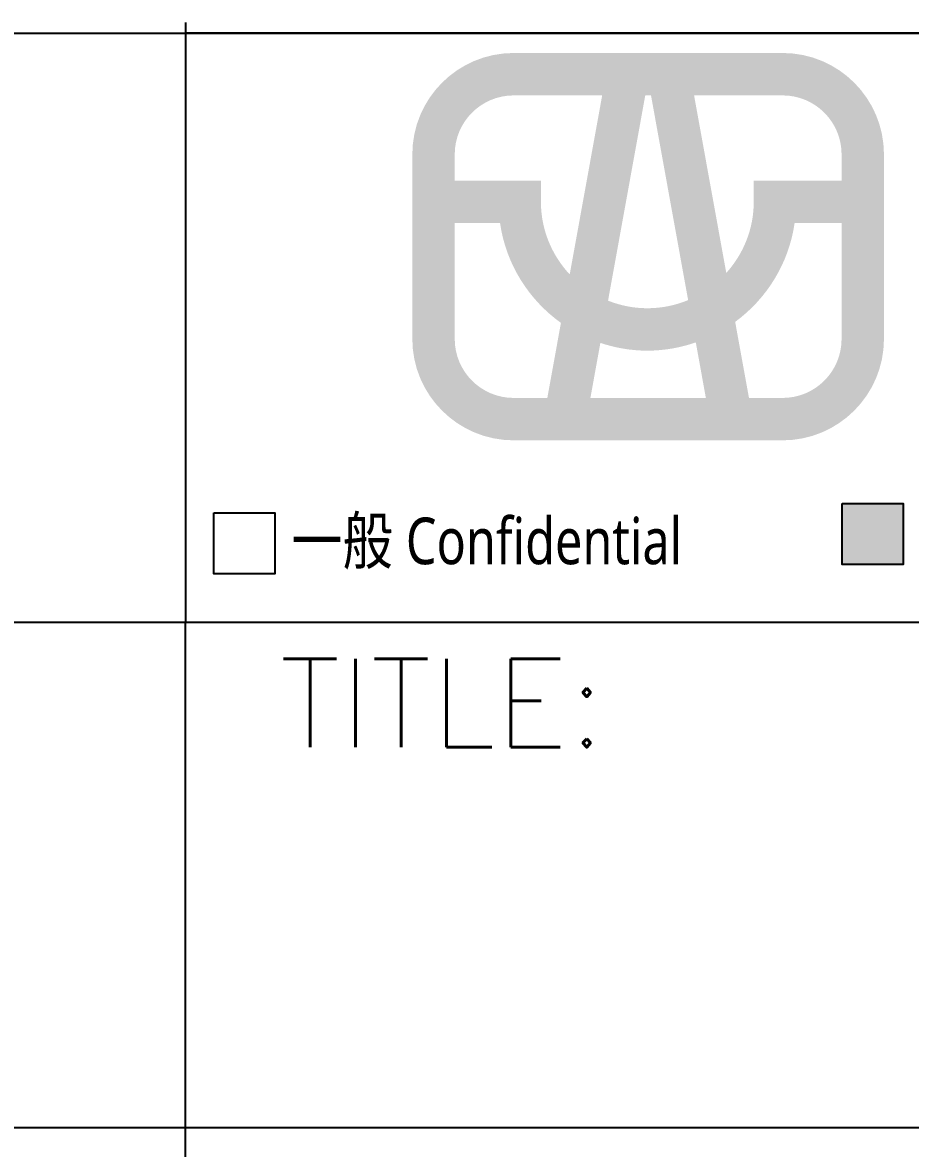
# Model space of a CAD drawing. Header units: millimetres. Extents: x 3227 to 3430, y -37 to 106.
# Drawn here: x 3390.61 to 3401.04, y -23.85 to -10.64 of the extents above; entities that cross this region are included whole.
import ezdxf

# ---------------------------------------------------------------- set-up
doc = ezdxf.new("R2010")
doc.units = ezdxf.units.MM
doc.header["$LTSCALE"] = 23.1
doc.layers.get('0').update_dxf_attribs({"linetype": 'CONTINUOUS'})
doc.layers.add('图层 1', color=7, linetype='CONTINUOUS', lineweight=0)
doc.styles.add('SIMPLEX', font='simplex.shx')
doc.styles.get("Standard").update_dxf_attribs({"font": 'simplex.shx', "width": 0.8})

# ---------------------------------------------------------------- blocks, each defined once
blk = doc.blocks.new('6')
at = {"layer": '图层 1', "true_color": 0xf50613}
h = blk.add_hatch(color=1, dxfattribs=at)
h.dxf.hatch_style = 2
edge = h.paths.add_edge_path()
edge.add_spline(control_points=[(-0.838, 7.099), (-0.838, 7.099), (0.895, -2.453), (0.895, -2.453), (0.308, -2.698), (-0.335, -2.834), (-1.01, -2.834), (-1.658, -2.834), (-2.275, -2.706), (-2.843, -2.479), (-2.843, -2.479), (-1.106, 7.099), (-1.106, 7.099), (-1.106, 7.099), (-0.838, 7.099), (-0.838, 7.099)], knot_values=[0, 0, 0, 0, 1, 1, 1, 2, 2, 2, 3, 3, 3, 4, 4, 4, 5, 5, 5, 5], degree=3, periodic=1)
edge = h.paths.add_edge_path()
edge.add_spline(control_points=[(5.307, 9.078), (5.307, 9.078), (-7.25, 9.078), (-7.25, 9.078), (-9.857, 9.078), (-11.979, 6.957), (-11.979, 4.349), (-11.979, 4.349), (-11.979, -4.269), (-11.979, -4.269), (-11.979, -6.876), (-9.857, -8.998), (-7.25, -8.998), (-7.25, -8.998), (5.307, -8.998), (5.307, -8.998), (7.915, -8.998), (10.036, -6.876), (10.036, -4.269), (10.036, -4.269), (10.036, 4.349), (10.036, 4.349), (10.036, 6.957), (7.915, 9.078), (5.307, 9.078)], knot_values=[0, 0, 0, 0, 0.352778, 0.352778, 0.352778, 0.705556, 0.705556, 0.705556, 1.058334, 1.058334, 1.058334, 1.411112, 1.411112, 1.411112, 1.76389, 1.76389, 1.76389, 2.116668, 2.116668, 2.116668, 2.469446, 2.469446, 2.469446, 2.822224, 2.822224, 2.822224, 2.822224], degree=3, periodic=0)
edge.add_line((5.307, 9.078), (5.307, 9.078))
edge = h.paths.add_edge_path()
edge.add_spline(control_points=[(8.058, 4.349), (8.058, 4.349), (8.058, 3.122), (8.058, 3.122), (8.058, 3.122), (3.958, 3.122), (3.958, 3.122), (3.958, 3.122), (3.958, 2.132), (3.958, 2.132), (3.958, 0.856), (3.47, -0.305), (2.676, -1.186), (2.676, -1.186), (1.173, 7.099), (1.173, 7.099), (1.173, 7.099), (5.307, 7.099), (5.307, 7.099), (6.824, 7.099), (8.058, 5.865), (8.058, 4.349)], knot_values=[0, 0, 0, 0, 0.352778, 0.352778, 0.352778, 0.705556, 0.705556, 0.705556, 1.058334, 1.058334, 1.058334, 1.411112, 1.411112, 1.411112, 1.76389, 1.76389, 1.76389, 2.116668, 2.116668, 2.116668, 2.469446, 2.469446, 2.469446, 2.469446], degree=3, periodic=0)
edge.add_line((8.058, 4.349), (8.058, 4.349))
edge = h.paths.add_edge_path()
edge.add_spline(control_points=[(-1.01, -4.813), (-0.217, -4.813), (0.543, -4.673), (1.253, -4.428), (1.253, -4.428), (1.723, -7.019), (1.723, -7.019), (1.723, -7.019), (-3.667, -7.019), (-3.667, -7.019), (-3.667, -7.019), (-3.201, -4.451), (-3.201, -4.451), (-2.511, -4.682), (-1.776, -4.813), (-1.01, -4.813)], knot_values=[0, 0, 0, 0, 0.352778, 0.352778, 0.352778, 0.705556, 0.705556, 0.705556, 1.058334, 1.058334, 1.058334, 1.411112, 1.411112, 1.411112, 1.76389, 1.76389, 1.76389, 1.76389], degree=3, periodic=0)
edge.add_line((-1.01, -4.813), (-1.01, -4.813))
edge = h.paths.add_edge_path()
edge.add_spline(control_points=[(-7.25, 7.099), (-7.25, 7.099), (-3.117, 7.099), (-3.117, 7.099), (-3.117, 7.099), (-4.632, -1.255), (-4.632, -1.255), (-5.463, -0.366), (-5.976, 0.823), (-5.976, 2.132), (-5.976, 2.132), (-5.976, 3.122), (-5.976, 3.122), (-5.976, 3.122), (-10, 3.122), (-10, 3.122), (-10, 3.122), (-10, 4.349), (-10, 4.349), (-10, 5.865), (-8.766, 7.099), (-7.25, 7.099)], knot_values=[0, 0, 0, 0, 0.352778, 0.352778, 0.352778, 0.705556, 0.705556, 0.705556, 1.058334, 1.058334, 1.058334, 1.411112, 1.411112, 1.411112, 1.76389, 1.76389, 1.76389, 2.116668, 2.116668, 2.116668, 2.469446, 2.469446, 2.469446, 2.469446], degree=3, periodic=0)
edge.add_line((-7.25, 7.099), (-7.25, 7.099))
edge = h.paths.add_edge_path()
edge.add_spline(control_points=[(-10, -4.269), (-10, -4.269), (-10, 1.143), (-10, 1.143), (-10, 1.143), (-7.885, 1.143), (-7.885, 1.143), (-7.611, -0.773), (-6.549, -2.437), (-5.042, -3.516), (-5.042, -3.516), (-5.678, -7.019), (-5.678, -7.019), (-5.678, -7.019), (-7.25, -7.019), (-7.25, -7.019), (-8.766, -7.019), (-10, -5.786), (-10, -4.269)], knot_values=[0, 0, 0, 0, 0.352778, 0.352778, 0.352778, 0.705556, 0.705556, 0.705556, 1.058334, 1.058334, 1.058334, 1.411112, 1.411112, 1.411112, 1.76389, 1.76389, 1.76389, 2.116668, 2.116668, 2.116668, 2.116668], degree=3, periodic=0)
edge.add_line((-10, -4.269), (-10, -4.269))
edge = h.paths.add_edge_path()
edge.add_spline(control_points=[(5.307, -7.019), (5.307, -7.019), (3.735, -7.019), (3.735, -7.019), (3.735, -7.019), (3.091, -3.47), (3.091, -3.47), (4.563, -2.39), (5.596, -0.745), (5.866, 1.143), (5.866, 1.143), (8.058, 1.143), (8.058, 1.143), (8.058, 1.143), (8.058, -4.269), (8.058, -4.269), (8.058, -5.786), (6.824, -7.019), (5.307, -7.019)], knot_values=[0, 0, 0, 0, 0.352778, 0.352778, 0.352778, 0.705556, 0.705556, 0.705556, 1.058334, 1.058334, 1.058334, 1.411112, 1.411112, 1.411112, 1.76389, 1.76389, 1.76389, 2.116668, 2.116668, 2.116668, 2.116668], degree=3, periodic=0)
edge.add_line((5.307, -7.019), (5.307, -7.019))

msp = doc.modelspace()

# ---------------------------------------------------------------- hatches: boundary and pattern name
msp.add_hatch(color=1).paths.add_polyline_path([(3400.232, -16.285), (3400.948, -16.285), (3400.948, -17.001), (3400.232, -17.001)])

# ---------------------------------------------------------------- linework, layer by layer
for p, q in [((3392.527, -10.641), (3392.527, -17.681)), ((3332.259, -10.765), (3423.649, -10.765)), ((3424.208, -10.765), (3392.527, -10.765)), ((3423.649, -17.681), (3368.321, -17.681)), ((3392.527, -33.489), (3392.527, -17.681)), ((3423.649, -23.609), (3368.321, -23.609))]:
    msp.add_line(p, q)
msp.add_lwpolyline([(3368.321, -10.765), (3423.649, -10.765), (3423.649, -17.681), (3368.321, -17.681)], close=True)
at = {"color": 1}
for points in [[(3400.232, -16.285), (3400.948, -16.285), (3400.948, -17.001), (3400.232, -17.001)], [(3392.858, -16.393), (3393.575, -16.393), (3393.575, -17.109), (3392.858, -17.109)]]:
    msp.add_lwpolyline(points, close=True, dxfattribs=at)

# ---------------------------------------------------------------- block references
at = {"xscale": 0.2514397994340054, "yscale": 0.2514397994340054, "zscale": 0.2514397994340054}
msp.add_blockref('6', (3398.201, -13.281), dxfattribs=at)

# ---------------------------------------------------------------- texts
at = {"style": 'SIMPLEX'}
msp.add_text('TITLE:', height=1.0374, dxfattribs=at).set_placement((3393.634, -19.144))
at = {"color": 2, "insert": (3393.771, -16.45), "char_height": 0.5469, "width": 7.5012, "attachment_point": 1}
msp.add_mtext('{\\fMicrosoft JhengHei|b0|i0|c136|p18;\\C1;一般 Confidential}', dxfattribs=at)

doc.saveas('drawing.dxf')
